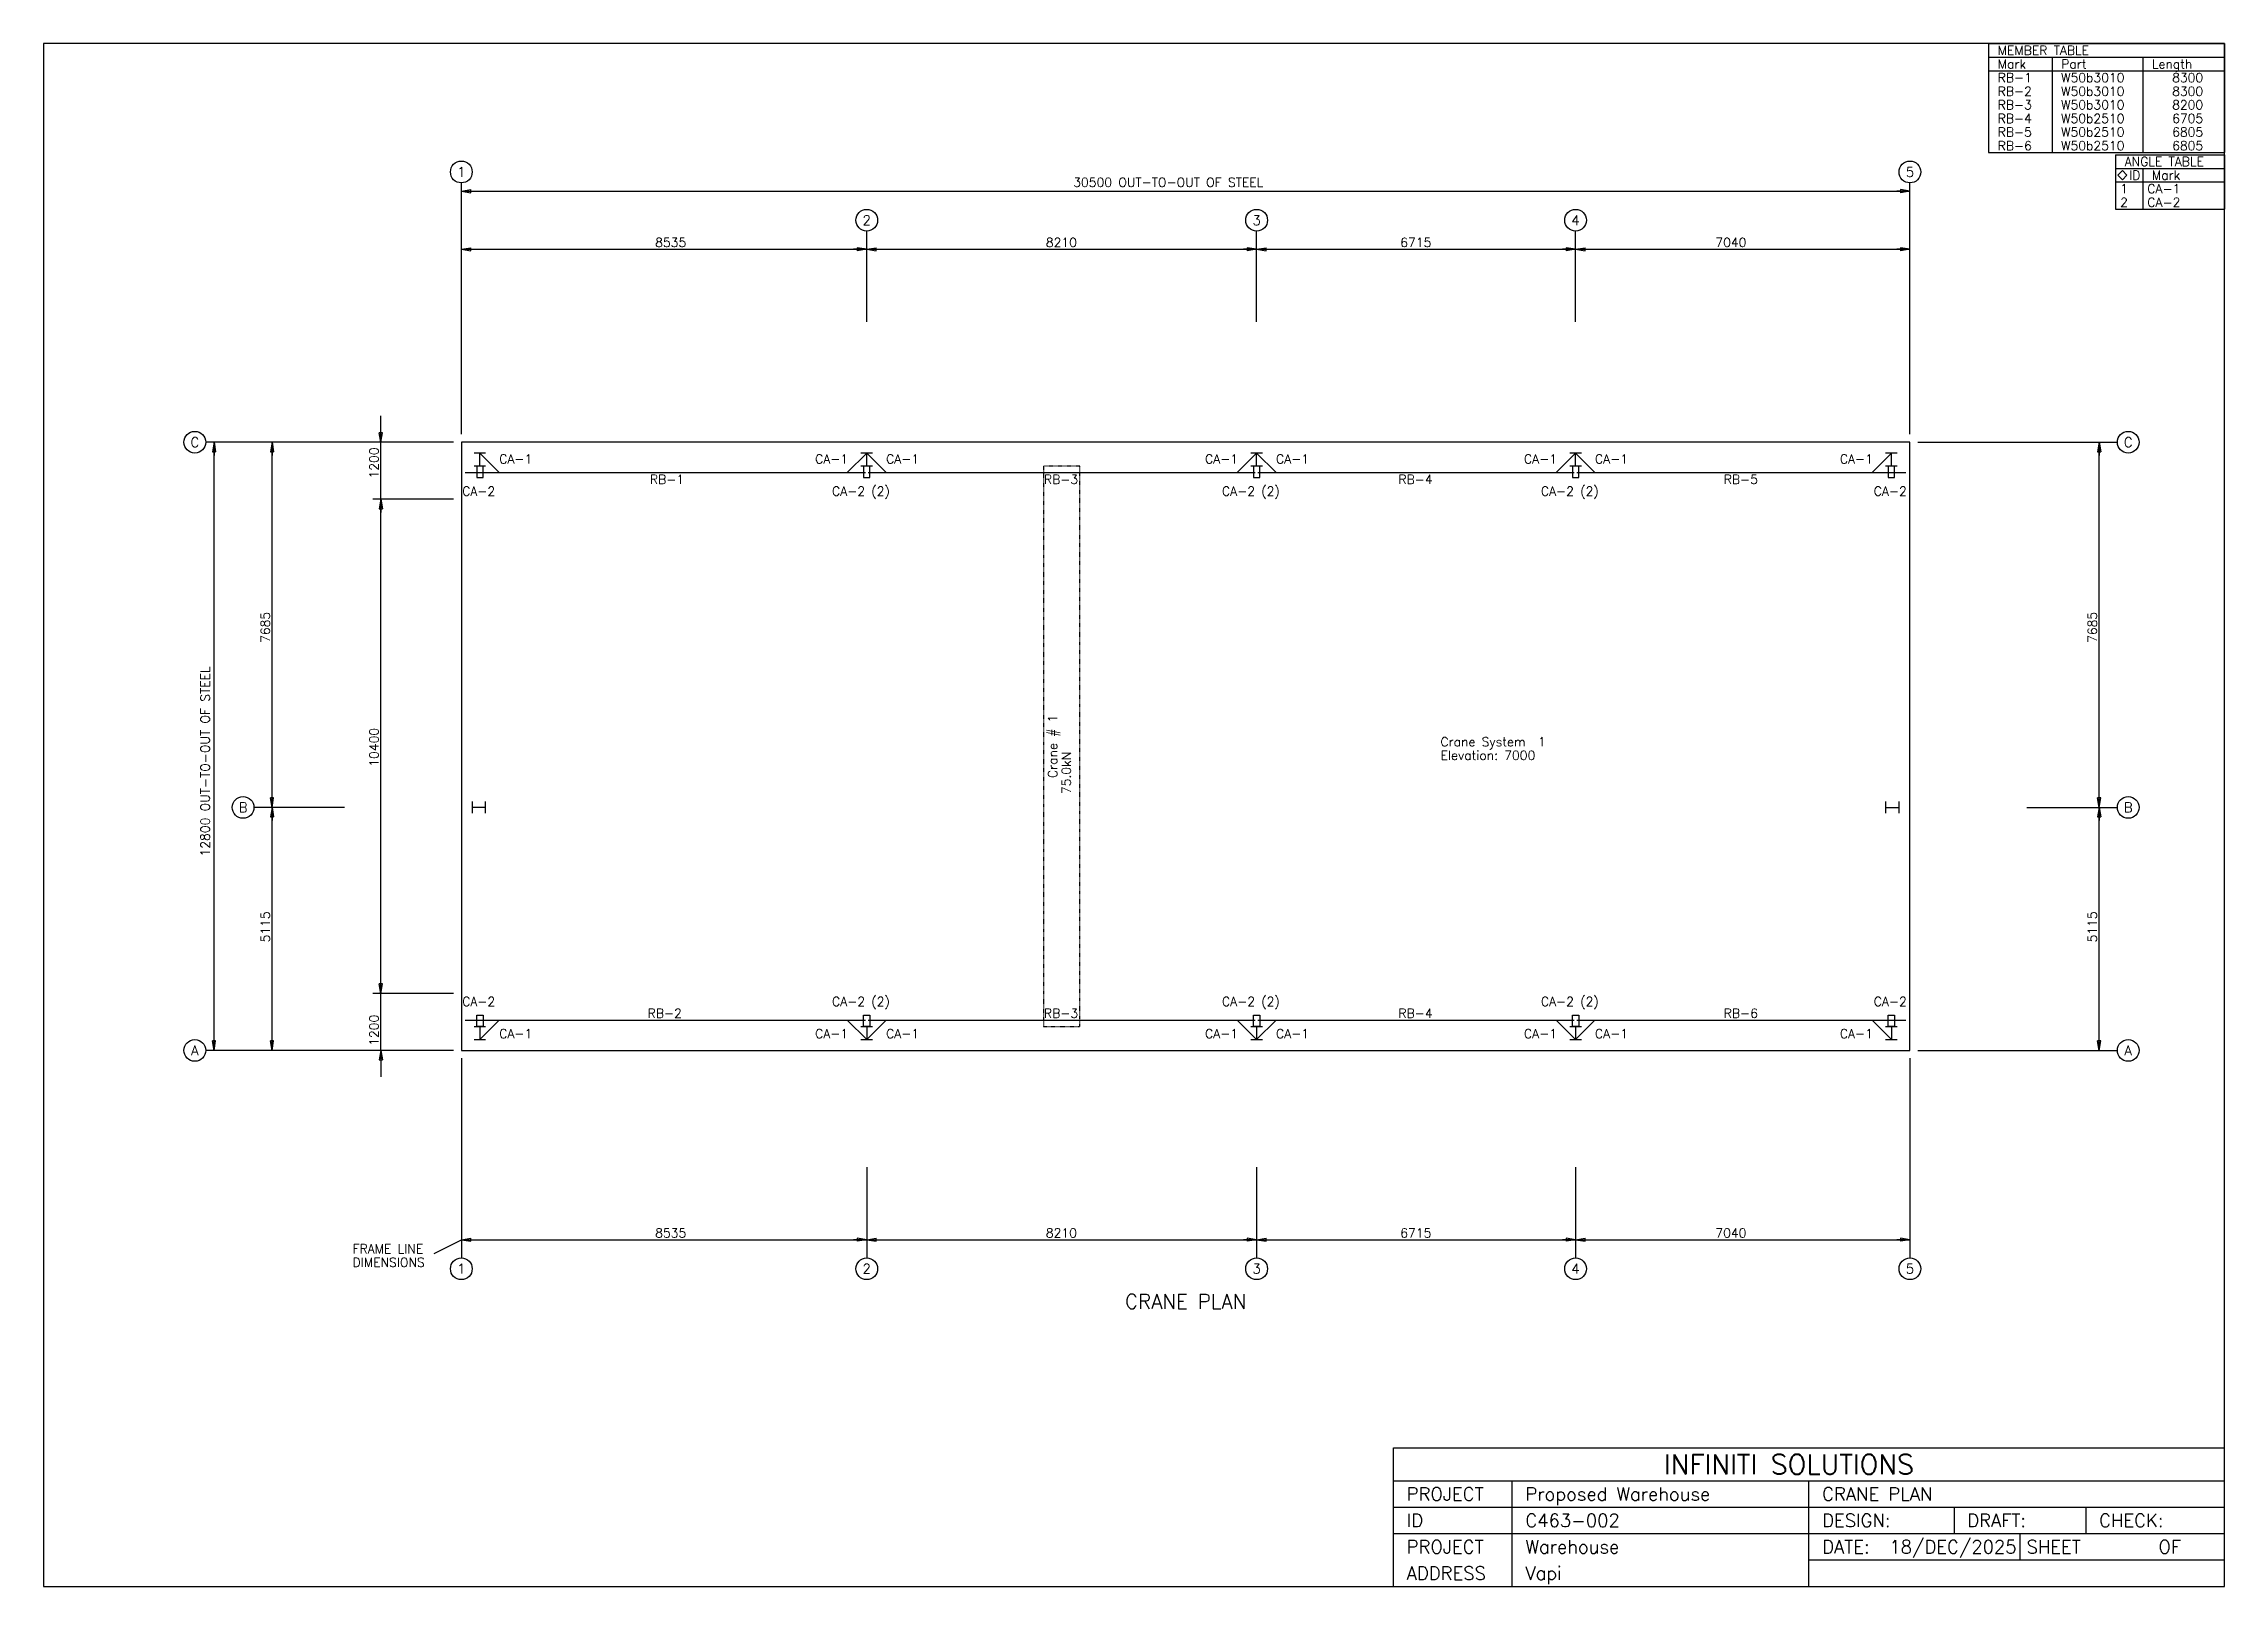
# Model space of a CAD drawing. Extents: x 0 to 420, y 0 to 297.
import ezdxf
from ezdxf.enums import TextEntityAlignment as Align

# ---------------------------------------------------------------- set-up
doc = ezdxf.new("R2010")
doc.units = 0
doc.linetypes.add('CONTIN', pattern=[0])
doc.linetypes.add('DASHED', pattern=[4.75, 3.175, -1.575])
doc.layers.get('0').update_dxf_attribs({"linetype": 'CONTIN'})
for name, color, linetype in [('1', 7, 'CONTIN'), ('10', 10, 'CONTIN'), ('11', 7, 'CONTIN'), ('12', 6, 'CONTIN'), ('13', 1, 'CONTIN'), ('14', 7, 'CONTIN'), ('15', 7, 'CONTIN'), ('2', 6, 'CONTIN'), ('22', 7, 'CONTIN'), ('26', 7, 'CONTIN'), ('3', 7, 'CONTIN'), ('9', 9, 'DASHED')]:
    doc.layers.add(name, color=color, linetype=linetype)
doc.styles.add('SIMPLEX', font='SIMPLEX')

# ---------------------------------------------------------------- blocks, each defined once
blk = doc.blocks.new('WCOL')
for p, q in [((-122.17786, 274.900177), (122.177864, 274.900177)), ((-122.17786, 0), (122.177864, 0)), ((0, 274.900177), (0, 0))]:
    blk.add_line(p, q)
blk = doc.blocks.new('ARROW')
for p, q in [((0, 0), (-278, 0)), ((0, 0), (-199, 33)), ((-199, 33), (-199, -33)), ((0, 0), (-199, -33))]:
    blk.add_line(p, q)
blk = doc.blocks.new('ANCHOR')
for p, q in [((0, 12800), (0, 0)), ((30500.0039, 12800), (0, 12800)), ((30500.0039, 0), (30500.0039, 12800)), ((0, 0), (30500.0039, 0))]:
    blk.add_line(p, q)
at = {"layer": '1'}
for p, q in [((390, 12570), (798.532471, 12161.4678)), ((8535, 12570), (8126.46729, 12161.4678)), ((8535, 12570), (8943.53223, 12161.4678)), ((16745, 12570), (16336.4658, 12161.4678)), ((16745, 12570), (17153.5332, 12161.4678)), ((23460, 12570), (23051.4668, 12161.4678)), ((23460, 12570), (23868.5332, 12161.4678)), ((30110, 12570), (29701.4648, 12161.4678)), ((83.303078, 12161.4678), (8507.23145, 12161.4678)), ((8562.76758, 12161.4678), (16717.2324, 12161.4678)), ((16772.7676, 12161.4678), (23432.2324, 12161.4678)), ((23487.7676, 12161.4678), (30416.6953, 12161.4678)), ((83.303078, 638.532227), (8507.23145, 638.532227)), ((390, 230.000015), (798.532227, 638.532227)), ((8535, 230.000015), (8126.46729, 638.532227)), ((8535, 230.000015), (8943.53223, 638.532227)), ((8562.76758, 638.532227), (16717.2324, 638.532227)), ((16745, 230.000015), (16336.4668, 638.532227)), ((16745, 230.000015), (17153.5313, 638.532227)), ((16772.7676, 638.532227), (23432.2324, 638.532227)), ((23460, 230.000015), (23051.4688, 638.532227)), ((23460, 230.000015), (23868.5313, 638.532227)), ((23487.7676, 638.532227), (30416.6953, 638.532227)), ((30110, 230.000015), (29701.4648, 638.532227))]:
    blk.add_line(p, q, dxfattribs=at)
at = {"layer": '10'}
for p, q in [((323.18399, 12295.0996), (323.18399, 12056.4707)), ((456.81601, 12295.0996), (323.18399, 12295.0996)), ((323.18399, 12056.4707), (456.81601, 12056.4707)), ((456.81601, 12056.4707), (456.81601, 12295.0996)), ((8468.18359, 12295.0996), (8468.18359, 12056.4707)), ((8601.81543, 12295.0996), (8468.18359, 12295.0996)), ((8468.18359, 12056.4707), (8601.81543, 12056.4707)), ((8601.81543, 12056.4707), (8601.81543, 12295.0996)), ((16678.1836, 12295.0996), (16678.1836, 12056.4707)), ((16811.8164, 12295.0996), (16678.1836, 12295.0996)), ((16678.1836, 12056.4707), (16811.8164, 12056.4707)), ((16811.8164, 12056.4707), (16811.8164, 12295.0996)), ((23393.1836, 12295.0996), (23393.1836, 12056.4707)), ((23526.8164, 12295.0996), (23393.1836, 12295.0996)), ((23393.1836, 12056.4707), (23526.8164, 12056.4707)), ((23526.8164, 12056.4707), (23526.8164, 12295.0996)), ((30043.1836, 12295.0996), (30043.1836, 12056.4707)), ((30176.8164, 12295.0996), (30043.1836, 12295.0996)), ((30043.1836, 12056.4707), (30176.8164, 12056.4707)), ((30176.8164, 12056.4707), (30176.8164, 12295.0996)), ((323.18399, 504.900177), (323.18399, 743.528809)), ((323.18399, 743.528809), (456.81601, 743.528809)), ((456.81601, 504.900177), (323.18399, 504.900177)), ((456.81601, 743.528809), (456.81601, 504.900177)), ((8468.18359, 504.900177), (8468.18359, 743.528809)), ((8468.18359, 743.528809), (8601.81543, 743.528809)), ((8601.81543, 504.900177), (8468.18359, 504.900177)), ((8601.81543, 743.528809), (8601.81543, 504.900177)), ((16678.1836, 504.900177), (16678.1836, 743.528809)), ((16678.1836, 743.528809), (16811.8164, 743.528809)), ((16811.8164, 504.900177), (16678.1836, 504.900177)), ((16811.8164, 743.528809), (16811.8164, 504.900177)), ((23393.1836, 504.900177), (23393.1836, 743.528809)), ((23393.1836, 743.528809), (23526.8164, 743.528809)), ((23526.8164, 504.900177), (23393.1836, 504.900177)), ((23526.8164, 743.528809), (23526.8164, 504.900177)), ((30043.1836, 504.900177), (30043.1836, 743.528809)), ((30043.1836, 743.528809), (30176.8164, 743.528809)), ((30176.8164, 504.900177), (30043.1836, 504.900177)), ((30176.8164, 743.528809), (30176.8164, 504.900177))]:
    blk.add_line(p, q, dxfattribs=at)
at = {"layer": '12'}
for p, q in [((0, 12966.6064), (0, 18258.4336)), ((30500.0039, 12966.6064), (30500.0039, 18258.4336)), ((8535, 15333.8018), (8535, 17242.8301)), ((16745, 15333.8018), (16745, 17242.8301)), ((23460, 15333.8018), (23460, 17242.8301)), ((-166.60616, 12800), (-5382.0737, 12800)), ((-166.60616, 12800), (-1860.4354, 12800)), ((30666.6074, 12800), (34866.4688, 12800)), ((-166.60616, 11600), (-1860.4354, 11600)), ((-2457.4412, 5115), (-4366.4697, 5115)), ((32957.4414, 5115), (34866.4688, 5115)), ((-166.60616, 1200.00037), (-1860.4354, 1200.00037)), ((-166.60616, 0), (-5382.0737, 0)), ((-166.60616, 0), (-1860.4354, 0)), ((30666.6074, 0), (34866.4688, 0)), ((0, -166.60616), (0, -4366.4697)), ((30500.0039, -166.60616), (30500.0039, -4366.4697)), ((8535, -2457.4412), (8535, -4366.4697)), ((16745, -2457.4412), (16745, -4366.4697)), ((23460, -2457.4412), (23460, -4366.4697))]:
    blk.add_line(p, q, dxfattribs=at)
at = {"layer": '13'}
for centre in [(0, 18487.5176), (30500.0039, 18487.5176), (8535, 17471.9141), (16745, 17471.9141), (23460, 17471.9141), (-5611.1572, 12800), (35095.5547, 12800), (-4595.5537, 5115), (35095.5547, 5115), (-5611.1572, 0), (35095.5547, 0), (0, -4595.5537), (8535, -4595.5537), (16745, -4595.5537), (23460, -4595.5537), (30500.0039, -4595.5537)]:
    blk.add_circle(centre, 229.083511, dxfattribs=at)
at = {"layer": '2'}
for p, q in [((0, 18082.8027), (30500.0039, 18082.8027)), ((0, 16861.0254), (30500.0039, 16861.0254)), ((-1693.8293, 12800), (-1693.8293, 13355.3535)), ((-5206.4429, 0), (-5206.4429, 12800)), ((-3984.6643, 0), (-3984.6643, 12800)), ((-1693.8293, 0), (-1693.8293, 12800)), ((34484.668, 0), (34484.668, 12800)), ((-1693.8293, 0), (-1693.8293, -555.35388)), ((-572.70874, -4271.0186), (0, -3984.6643)), ((0, -3984.6643), (30500.0039, -3984.6643))]:
    blk.add_line(p, q, dxfattribs=at)
at = {"layer": '9'}
for p, q in [((12258.1943, 12295.0996), (12258.1943, 504.900177)), ((13021.8066, 12295.0996), (12258.1943, 12295.0996)), ((13021.8066, 504.900177), (13021.8066, 12295.0996)), ((12258.1943, 504.900177), (13021.8066, 504.900177))]:
    blk.add_line(p, q, dxfattribs=at)
at = {"layer": '10'}
for p, rotation in [((390, 12570), 180), ((8535, 12570), 180), ((16745, 12570), 180), ((23460, 12570), 180), ((30110, 12570), 180), ((230.000015, 5115), -90), ((30270, 5115), 90)]:
    blk.add_blockref('WCOL', p, dxfattribs=dict(at, rotation=rotation))
for p in [(390, 230.000015), (8535, 230.000015), (16745, 230.000015), (23460, 230.000015), (30110, 230.000015)]:
    blk.add_blockref('WCOL', p, dxfattribs=at)
at = {"layer": '2'}
for p, rotation in [((0, 18082.8027), 180), ((0, 16861.0254), 180), ((8535, 16861.0254), 180), ((16745, 16861.0254), 180), ((23460, 16861.0254), 180), ((-1693.8293, 12800), 270), ((-5206.4429, 12800), 90), ((-3984.6643, 12800), 90), ((34484.668, 12800), 90), ((-1693.8293, 11600), 90), ((-1693.8293, 11600), 90), ((-3984.6643, 5115), 270), ((-3984.6643, 5115), 90), ((34484.668, 5115), 270), ((34484.668, 5115), 90), ((-1693.8293, 1200.00037), 270), ((-1693.8293, 1200.00037), 270), ((-5206.4429, 0), 270), ((-3984.6643, 0), 270), ((-1693.8293, 0), 90), ((34484.668, 0), 270), ((0, -3984.6643), 180), ((8535, -3984.6643), 180), ((16745, -3984.6643), 180), ((23460, -3984.6643), 180)]:
    blk.add_blockref('ARROW', p, dxfattribs=dict(at, rotation=rotation))
for p in [(30500.0039, 18082.8027), (8535, 16861.0254), (16745, 16861.0254), (23460, 16861.0254), (30500.0039, 16861.0254), (8535, -3984.6643), (16745, -3984.6643), (23460, -3984.6643), (30500.0039, -3984.6643)]:
    blk.add_blockref('ARROW', p, dxfattribs=at)
at = {"layer": '11', "style": 'SIMPLEX'}
for s, p in [('30500 OUT-TO-OUT OF STEEL', (12882.8047, 18174.4355)), ('8535', (4080.69385, 16908.75)), ('8210', (12305.9199, 16908.75)), ('6715', (19768.4199, 16908.75)), ('7040', (26403.1934, 16908.75)), ('8535', (4080.69385, -3936.9387)), ('8210', (12305.9199, -3936.9387)), ('6715', (19768.4199, -3936.9387)), ('7040', (26403.1934, -3936.9387))]:
    blk.add_text(s, height=190.902908, dxfattribs=at).set_placement(p)
for s, p in [('1200', (-1741.5551, 12036.3887)), ('7685', (-4032.3899, 8575.69434)), ('7685', (34436.9414, 8575.69434)), ('12800 OUT-TO-OUT OF STEEL', (-5298.0767, 4080.53003)), ('10400', (-1741.5546, 5970.46826)), ('5115', (-4032.3899, 2271.14575)), ('5115', (34436.9414, 2271.14575)), ('1200', (-1741.5551, 95.451454))]:
    blk.add_text(s, height=190.902908, rotation=90, dxfattribs=at).set_placement(p)
at = {"layer": '13', "style": 'SIMPLEX'}
for s, p in [('1', (0, 18384.4297)), ('5', (30500.0039, 18384.4297)), ('2', (8535, 17368.8262)), ('3', (16745, 17368.8262)), ('4', (23460, 17368.8262)), ('C', (-5611.1572, 12696.9121)), ('C', (35095.5547, 12696.9121)), ('B', (-4595.5537, 5011.9126)), ('B', (35095.5547, 5011.9126)), ('A', (-5611.1572, -103.08756)), ('A', (35095.5547, -103.08756)), ('1', (0, -4698.6411)), ('2', (8535, -4698.6411)), ('3', (16745, -4698.6411)), ('4', (23460, -4698.6411)), ('5', (30500.0039, -4698.6411))]:
    blk.add_text(s, height=206.175125, dxfattribs=at).set_placement(p, align=Align.CENTER)
at = {"layer": '15', "style": 'SIMPLEX'}
blk.add_text('CRANE PLAN', height=305.444641, dxfattribs=at).set_placement((15250.002, -5435.5264), align=Align.CENTER)
at = {"layer": '2', "style": 'SIMPLEX'}
for s, p in [('FRAME LINE', (-2290.835, -4271.0186)), ('DIMENSIONS', (-2290.835, -4557.373))]:
    blk.add_text(s, height=190.902908, dxfattribs=at).set_placement(p)
at = {"layer": '3', "style": 'SIMPLEX'}
for s, p in [('CA-1', (798.532471, 12352.3711)), ('CA-1', (7448.76221, 12352.3711)), ('CA-1', (8943.53223, 12352.3711)), ('CA-1', (15658.7598, 12352.3711)), ('CA-1', (17153.5332, 12352.3711)), ('CA-1', (22373.7617, 12352.3711)), ('CA-1', (23868.5332, 12352.3711)), ('CA-1', (29023.7637, 12352.3711)), ('RB-1', (3970.73291, 11922.8389)), ('RB-3', (12267.7393, 11922.8389)), ('RB-4', (19730.2383, 11922.8389)), ('RB-5', (26579.9707, 11922.8389)), ('CA-2', (17.739325, 11674.665)), ('CA-2 (2)', (7804.79639, 11674.665)), ('CA-2 (2)', (16014.7949, 11674.665)), ('CA-2 (2)', (22729.7969, 11674.665)), ('CA-2', (29737.7402, 11674.665)), ('CA-2', (17.739325, 934.431702)), ('CA-2 (2)', (7804.79639, 934.431702)), ('CA-2 (2)', (16014.7949, 934.431702)), ('CA-2 (2)', (22729.7969, 934.431702)), ('CA-2', (29737.7402, 934.431702)), ('RB-2', (3923.00708, 686.257935)), ('RB-3', (12267.7393, 686.257935)), ('RB-4', (19730.2383, 686.257935)), ('RB-6', (26579.9707, 686.257935)), ('CA-1', (798.532227, 256.72644)), ('CA-1', (7448.76221, 256.72644)), ('CA-1', (8943.53223, 256.72644)), ('CA-1', (15658.7617, 256.72644)), ('CA-1', (17153.5313, 256.72644)), ('CA-1', (22373.7617, 256.72644)), ('CA-1', (23868.5313, 256.72644)), ('CA-1', (29023.7637, 256.72644))]:
    blk.add_text(s, height=190.902908, dxfattribs=at).set_placement(p)
at = {"layer": '9', "style": 'SIMPLEX'}
for s, p in [('Crane # 1', (12544.5488, 5731.83984)), ('     75.0kN', (12830.9033, 4681.87402))]:
    blk.add_text(s, height=190.902908, rotation=90, dxfattribs=at).set_placement(p)
for s, p in [('Crane System  1', (20615.4863, 6400.00049)), ('Elevation: 7000', (20615.4863, 6113.646))]:
    blk.add_text(s, height=190.902908, dxfattribs=at).set_placement(p)
blk = doc.blocks.new('CRANETBL')
for p, q in [((-45.4, 0), (-45.4, -20.95)), ((-45.4, 0), (0, 0)), ((0, 0), (0, -20.95)), ((-45.4, -2.62), (-45.4, -5.24)), ((-45.4, -2.62), (0, -2.62)), ((-33.18, -2.62), (-33.18, -5.24)), ((-15.72, -2.62), (-15.72, -5.24)), ((-45.4, -5.24), (0, -5.24)), ((-45.4, -5.24), (-45.4, -20.95)), ((-33.18, -5.24), (-33.18, -20.95)), ((-15.72, -5.24), (-15.72, -20.95)), ((-45.4, -20.95), (0, -20.95))]:
    blk.add_line(p, q)
at = {"layer": '14', "style": 'SIMPLEX'}
for s, height, p in [('MEMBER TABLE', 1.7463, (-43.66, -2.18)), ('Mark', 1.746, (-43.66, -4.8)), ('Part', 1.746, (-31.43, -4.8)), ('Length', 1.746, (-13.97, -4.8))]:
    blk.add_text(s, height=height, dxfattribs=at).set_placement(p)
at = {"layer": '26', "style": 'SIMPLEX'}
for s, p in [('RB-1', (-43.66, -7.42)), ('RB-2', (-43.66, -10.04)), ('W50b3010', (-31.43, -7.42)), ('W50b3010', (-31.43, -10.04)), ('   8300', (-13.97, -7.42)), ('   8300', (-13.97, -10.04)), ('RB-3', (-43.66, -12.66)), ('W50b3010', (-31.43, -12.66)), ('   8200', (-13.97, -12.66)), ('RB-4', (-43.66, -15.28)), ('RB-5', (-43.66, -17.9)), ('W50b2510', (-31.43, -15.28)), ('W50b2510', (-31.43, -17.9)), ('   6705', (-13.97, -15.28)), ('   6805', (-13.97, -17.9)), ('RB-6', (-43.66, -20.52)), ('W50b2510', (-31.43, -20.52)), ('   6805', (-13.97, -20.52))]:
    blk.add_text(s, height=1.746, dxfattribs=at).set_placement(p)
blk = doc.blocks.new('CRANEANG')
for p, q in [((-20.96, 0), (-20.96, -10.48)), ((-20.96, 0), (0, 0)), ((0, 0), (0, -10.48)), ((-20.96, -2.62), (0, -2.62)), ((-15.72, -2.62), (-15.72, -5.24)), ((0, -2.62), (0, -5.24)), ((-20.96, -5.24), (0, -5.24)), ((-15.72, -5.24), (-15.72, -10.48)), ((0, -5.24), (0, -10.48)), ((-20.96, -10.48), (0, -10.48))]:
    blk.add_line(p, q)
at = {"layer": '14'}
for p, q in [((-20.52, -3.93), (-19.65, -3.06)), ((-19.65, -4.8), (-20.52, -3.93)), ((-19.65, -3.06), (-18.77, -3.93)), ((-18.77, -3.93), (-19.65, -4.8))]:
    blk.add_line(p, q, dxfattribs=at)
at = {"layer": '14', "style": 'SIMPLEX'}
for s, height, p in [('ANGLE TABLE', 1.7463, (-19.21, -2.18)), ('ID', 1.746, (-18.34, -4.8)), ('Mark', 1.746, (-13.97, -4.8))]:
    blk.add_text(s, height=height, dxfattribs=at).set_placement(p)
at = {"layer": '26', "style": 'SIMPLEX'}
for s, height, p in [('2', 1.75, (-20.08, -10.04)), ('1', 1.75, (-20.08, -7.42)), ('CA-1', 1.746, (-14.84, -7.42)), ('CA-2', 1.746, (-14.84, -10.04))]:
    blk.add_text(s, height=height, dxfattribs=at).set_placement(p)

msp = doc.modelspace()

# ---------------------------------------------------------------- linework, layer by layer
for p, q in [((259.98, 0), (259.98, 26.67)), ((259.98, 26.67), (420, 26.67)), ((420, 0), (420, 26.67)), ((259.98, 20.32), (420, 20.32)), ((282.84, 0), (282.84, 20.32)), ((339.99, 0), (339.99, 20.32)), ((259.98, 15.24), (420, 15.24)), ((367.93, 15.24), (367.93, 10.16)), ((393.33, 15.24), (393.33, 10.16)), ((259.98, 10.16), (420, 10.16)), ((380.63, 10.16), (380.63, 5.08)), ((339.99, 5.08), (420, 5.08)), ((259.98, 0), (420, 0))]:
    msp.add_line(p, q)
at = {"layer": '22'}
for p, q in [((420, 297), (0, 297)), ((0, 297), (0, 0)), ((420, 0), (420, 297)), ((0, 0), (420, 0))]:
    msp.add_line(p, q, dxfattribs=at)

# ---------------------------------------------------------------- block references
for name, p in [('CRANETBL', (420, 297)), ('CRANEANG', (420, 275.61))]:
    msp.add_blockref(name, p)
at = {"xscale": 0.00914732, "yscale": 0.00914732, "zscale": 0.00914732}
msp.add_blockref('ANCHOR', (80.45, 103.18), dxfattribs=at)

# ---------------------------------------------------------------- texts
at = {"layer": '14', "style": 'SIMPLEX'}
for s, height, p in [('INFINITI SOLUTIONS', 3.81, (312.05, 21.59)), ('PROJECT', 2.54, (262.52, 16.51)), ('Proposed Warehouse', 2.54, (285.38, 16.51)), ('CRANE PLAN', 2.54, (342.53, 16.51)), ('ID', 2.54, (262.52, 11.43)), ('C463-002', 2.54, (285.38, 11.43)), ('DESIGN:', 2.54, (342.53, 11.43)), ('DRAFT:', 2.54, (370.47, 11.43)), ('CHECK:', 2.54, (395.87, 11.43)), ('PROJECT', 2.54, (262.52, 6.35)), ('Warehouse', 2.54, (285.38, 6.35)), ('DATE:', 2.54, (342.53, 6.35)), ('18/DEC/2025', 2.54, (355.48, 6.35)), ('SHEET', 2.54, (381.9, 6.35)), ('OF', 2.54, (407.3, 6.35)), ('ADDRESS', 2.54, (262.52, 1.27)), ('Vapi', 2.54, (285.38, 1.27))]:
    msp.add_text(s, height=height, dxfattribs=at).set_placement(p)

doc.saveas('drawing.dxf')
